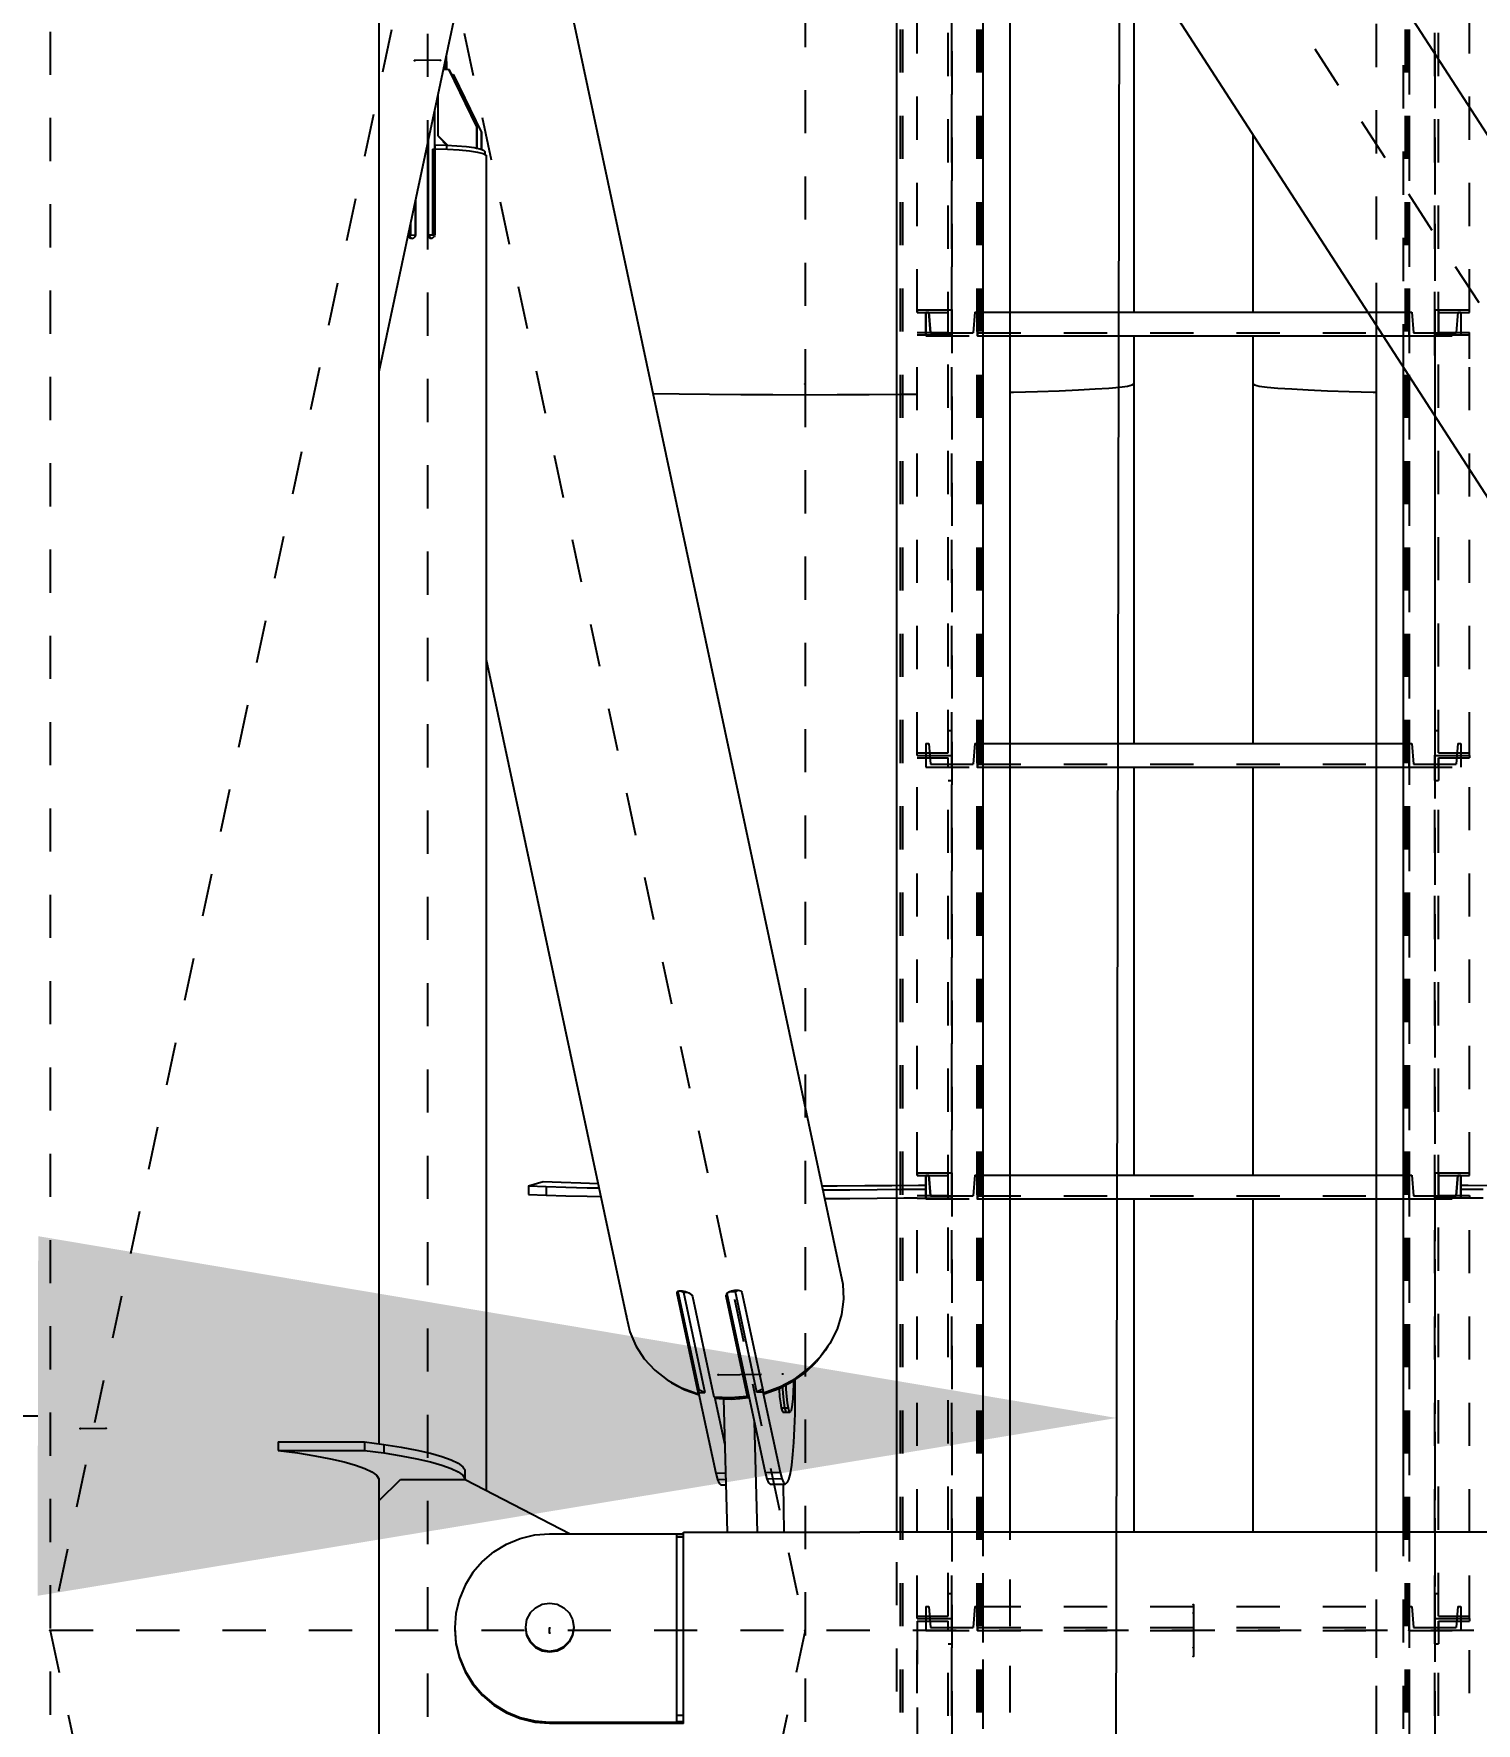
# Model space of a CAD drawing. Header units: millimetres. Extents: x 149919 to 150445, y 136651 to 136866.
# Drawn here: x 150370.775 to 150374.118, y 136799.36 to 136803.275 of the extents above; entities that cross this region are included whole.
import ezdxf

# ---------------------------------------------------------------- set-up
doc = ezdxf.new("R2010")
doc.units = ezdxf.units.MM
doc.header["$LTSCALE"] = 0.25
for name, pattern in [('CENTER', [50.8, 31.75, -6.35, 6.35, -6.35]), ('XKITLINE00', [0]), ('XKITLINE02', [4, 2, -2]), ('XKITLINE03', [6, 3, -1, 1, -1])]:
    doc.linetypes.add(name, pattern=pattern)
doc.styles.add('ROMANS', font='romans.shx')
doc.dimstyles.new('MD300', dxfattribs={"dimtxt": 2.5, "dimasz": 2.5, "dimexe": 1, "dimexo": 1, "dimgap": 0.5, "dimtad": 1, "dimdec": 1, "dimlfac": 50, "dimrnd": 0.5, "dimdsep": 46, "dimtxsty": 'ROMANS', "dimcen": 1, "dimclrd": 146, "dimclre": 146, "dimclrt": 30, "dimadec": 1, "dimazin": 2, "dimtfac": 1, "dimtdec": 1, "dimtmove": 0, "dimatfit": 1, "dimfxl": 1, "dimtolj": 1, "dimtzin": 0, "dimlwd": -1, "dimlwe": -1, "dimarcsym": 0})

# ---------------------------------------------------------------- blocks, each defined once
blk = doc.blocks.new('çatıı')
at = {"color": 8, "linetype": 'CENTER'}
for p, q in [((23075, 16877.2), (23075, 15209.12)), ((22900, 16010.75), (22900, 14354.32)), ((22900, 15740.27), (23075, 14920.27)), ((22900, 15740.27), (23430, 14920.27)), ((22987.5, 15330.27), (22900, 14920.27)), ((22987.5, 15330.27), (22987.5, 14510.27)), ((22990.48, 15284.13), (22984.51, 15284.06)), ((23075, 15209.12), (23075, 13540.01)), ((23054.88, 14979.51), (23069.79, 14979.7)), ((22907, 14967.06), (22912.97, 14967.13)), ((23164.99, 14924.29), (23164.99, 14914.3)), ((23165, 14926.25), (23165, 14916.26)), ((23430, 14920.27), (22900, 14920.28)), ((23075, 14920.27), (22900, 14100.27)), ((22900, 14920.27), (22987.5, 14510.27)), ((23015.8, 14919.7), (23015.8, 14920.85))]:
    blk.add_line(p, q, dxfattribs=at)
at = {"color": 8, "linetype": 'XKITLINE00'}
for p, q in [((23046.35, 15555.83), (23322.11, 15129.19)), ((22976.2, 15535.26), (22976.2, 14963.53)), ((23007.88, 15531.36), (23283.64, 15104.72)), ((23016.25, 15316.95), (23083.78, 15000.53)), ((23151.2, 15309.63), (23151.2, 15225.78)), ((22993.99, 15295.31), (22976.2, 15211.94)), ((22991.6, 15284.11), (22991.6, 15283.77)), ((22991.6, 15283.77), (22991.6, 15283.24)), ((22991.83, 15285.2), (22991.86, 15282.57)), ((22991.15, 15282.02), (22992.38, 15282.04)), ((22991.56, 15282.28), (22991.54, 15282.03)), ((22991.58, 15282.74), (22991.56, 15282.28)), ((22991.6, 15283.24), (22991.58, 15282.74)), ((22991.86, 15282.57), (22991.86, 15282.03)), ((22992.38, 15282.04), (22998.85, 15268.72)), ((22992.38, 15282.04), (22992.49, 15281.92)), ((22992.49, 15281.92), (22998.95, 15268.6)), ((22993.01, 15280.84), (22993.44, 15280.85)), ((22993.44, 15280.85), (22999.9, 15267.53)), ((22993.44, 15280.85), (22993.54, 15280.73)), ((22993.54, 15280.73), (23000.01, 15267.41)), ((22989.9, 15276.15), (22989.9, 15266.62)), ((22989.1, 15272.4), (22989.1, 15263.55)), ((22998.85, 15268.72), (22998.85, 15263.75)), ((22998.85, 15268.72), (22998.95, 15268.6)), ((22998.95, 15268.6), (22998.95, 15263.73)), ((22987.42, 15264.53), (22987.5, 15264.53)), ((22987.5, 15264.53), (22987.61, 15264.41)), ((22987.5, 15264.53), (22987.5, 15263.54)), ((22987.61, 15265.41), (22987.61, 15243.68)), ((22989.22, 15264.52), (22989.22, 15263.57)), ((22989.22, 15264.52), (22991.86, 15264.45)), ((22989.9, 15266.62), (22992.12, 15264.43)), ((22990, 15266.5), (22992.1, 15264.43)), ((22990.95, 15265.56), (22990.95, 15265.43)), ((22990.95, 15265.43), (22991.95, 15264.44)), ((22991.06, 15265.31), (22991.94, 15264.44)), ((22991.86, 15264.52), (22991.86, 15264.45)), ((22991.86, 15264.45), (22991.86, 15263.5)), ((22991.86, 15264.45), (22994.32, 15264.31)), ((22994.32, 15264.31), (22996.49, 15264.11)), ((22996.49, 15264.11), (22998.29, 15263.87)), ((22999.9, 15267.53), (22999.9, 15263.48)), ((22999.9, 15267.53), (23000.01, 15267.41)), ((23000.01, 15267.41), (23000.01, 15263.44)), ((23178.8, 15266.93), (23178.8, 15225.78)), ((22987.22, 15263.58), (22987.47, 15263.58)), ((22987.47, 15263.58), (22987.47, 15243.72)), ((22987.47, 15263.58), (22987.53, 15263.51)), ((22987.5, 15263.54), (22987.61, 15263.42)), ((22987.53, 15263.51), (22987.53, 15243.65)), ((22987.53, 15260.4), (22987.61, 15260.4)), ((22988.65, 15263.55), (22988.65, 15243.69)), ((22988.65, 15263.55), (22989.1, 15263.55)), ((22988.65, 15263.55), (22989.12, 15263.52)), ((22989.1, 15263.55), (22989.12, 15263.52)), ((22989.12, 15263.52), (22989.12, 15243.67)), ((22989.18, 15263.58), (22989.18, 15243.72)), ((22989.18, 15263.58), (22992.09, 15263.49)), ((22992.09, 15263.49), (22994.83, 15263.33)), ((22994.83, 15263.33), (22997.21, 15263.1)), ((22997.21, 15263.1), (22999.1, 15262.81)), ((22998.29, 15263.87), (22998.83, 15263.75)), ((22998.83, 15263.75), (22998.85, 15263.75)), ((22998.85, 15263.75), (22999.63, 15263.58)), ((22998.85, 15263.75), (22998.85, 15263.75)), ((22999.1, 15262.81), (23000.41, 15262.48)), ((22999.63, 15263.58), (23000.46, 15263.27)), ((23000.41, 15262.48), (23001.07, 15262.13)), ((23000.46, 15263.27), (23000.75, 15262.95)), ((23000.75, 15262.95), (23000.75, 15262.3)), ((23001.07, 15262.13), (23001.07, 14952.73)), ((22984.62, 15251.43), (22984.62, 15243.64)), ((22984.68, 15251.7), (22984.68, 15243.69)), ((22983.16, 15244.57), (22983.16, 15243.59)), ((22983.58, 15246.55), (22983.58, 15243.63)), ((22983.01, 15243.88), (22983.01, 15243.64)), ((22983.01, 15243.64), (22983.08, 15243.57)), ((22983.01, 15243.64), (22983.07, 15243.38)), ((22983.07, 15243.38), (22983.17, 15243.15)), ((22983.08, 15244.19), (22983.08, 15243.57)), ((22983.08, 15243.57), (22983.12, 15243.31)), ((22983.12, 15243.31), (22983.22, 15243.1)), ((22983.16, 15243.59), (22983.58, 15243.63)), ((22983.16, 15243.59), (22983.84, 15242.82)), ((22983.17, 15243.15), (22983.35, 15242.97)), ((22983.35, 15242.97), (22983.59, 15242.86)), ((22983.58, 15243.63), (22984.62, 15243.64)), ((22983.59, 15242.86), (22983.85, 15242.82)), ((22983.85, 15242.82), (22984.1, 15242.87)), ((22984.1, 15242.87), (22984.34, 15243)), ((22984.52, 15243.19), (22984.34, 15243)), ((22984.64, 15243.43), (22984.52, 15243.19)), ((22984.62, 15243.64), (22984.67, 15243.59)), ((22984.68, 15243.69), (22984.64, 15243.43)), ((22987.47, 15243.72), (22987.53, 15243.65)), ((22987.47, 15243.72), (22987.51, 15243.46)), ((22987.51, 15243.46), (22987.57, 15243.39)), ((22987.51, 15243.46), (22987.63, 15243.23)), ((22987.53, 15243.65), (22987.57, 15243.39)), ((22987.57, 15243.39), (22987.68, 15243.17)), ((22987.61, 15243.68), (22988.65, 15243.69)), ((22987.61, 15243.68), (22988.31, 15242.88)), ((22987.63, 15243.23), (22987.82, 15243.04)), ((22987.82, 15243.04), (22988.06, 15242.92)), ((22988.06, 15242.92), (22988.32, 15242.88)), ((22988.32, 15242.88), (22988.58, 15242.92)), ((22988.58, 15242.92), (22988.82, 15243.04)), ((22988.65, 15243.69), (22989.12, 15243.67)), ((22988.82, 15243.04), (22989.01, 15243.23)), ((22989.11, 15243.46), (22989.01, 15243.23)), ((22989.18, 15243.72), (22989.11, 15243.46)), ((22989.12, 15243.67), (22989.16, 15243.63)), ((23151.2, 15220.28), (23151.2, 15209.12)), ((23178.8, 15220.28), (23178.8, 15209.12)), ((23039.74, 15206.92), (23045.83, 15206.82)), ((23045.83, 15206.82), (23052.88, 15206.74)), ((23052.88, 15206.74), (23060.13, 15206.68)), ((23060.13, 15206.68), (23067.53, 15206.64)), ((23067.53, 15206.64), (23075, 15206.63)), ((23075, 15206.63), (23082.46, 15206.64)), ((23082.46, 15206.64), (23089.86, 15206.68)), ((23089.86, 15206.68), (23097.12, 15206.74)), ((23097.12, 15206.74), (23101, 15206.78)), ((23114.72, 15207), (23115, 15207.01)), ((23122.5, 15207.18), (23123.34, 15207.2)), ((23123.34, 15207.2), (23128.88, 15207.36)), ((23128.88, 15207.36), (23133.9, 15207.54)), ((23128.88, 15207.36), (23133.9, 15207.54)), ((23133.9, 15207.54), (23138.35, 15207.74)), ((23133.9, 15207.54), (23138.35, 15207.74)), ((23138.35, 15207.74), (23142.2, 15207.95)), ((23138.35, 15207.74), (23142.2, 15207.95)), ((23142.2, 15207.95), (23145.39, 15208.17)), ((23142.2, 15207.95), (23145.39, 15208.17)), ((23145.39, 15208.17), (23147.91, 15208.4)), ((23145.39, 15208.17), (23147.91, 15208.4)), ((23147.91, 15208.4), (23149.73, 15208.64)), ((23147.91, 15208.4), (23149.73, 15208.64)), ((23149.73, 15208.64), (23150.83, 15208.88)), ((23149.73, 15208.64), (23150.83, 15208.88)), ((23150.83, 15208.88), (23151.2, 15209.12)), ((23150.83, 15208.88), (23151.2, 15209.12)), ((23151.2, 15209.12), (23151.2, 15125.78)), ((23178.8, 15209.12), (23179.16, 15208.88)), ((23178.8, 15209.12), (23178.8, 15125.78)), ((23178.8, 15209.12), (23179.16, 15208.88)), ((23179.16, 15208.88), (23180.26, 15208.64)), ((23179.16, 15208.88), (23180.26, 15208.64)), ((23180.26, 15208.64), (23182.08, 15208.4)), ((23180.26, 15208.64), (23182.08, 15208.4)), ((23182.08, 15208.4), (23184.6, 15208.17)), ((23182.08, 15208.4), (23184.6, 15208.17)), ((23184.6, 15208.17), (23187.79, 15207.95)), ((23184.6, 15208.17), (23187.79, 15207.95)), ((23187.79, 15207.95), (23191.64, 15207.74)), ((23187.79, 15207.95), (23191.64, 15207.74)), ((23191.64, 15207.74), (23196.09, 15207.54)), ((23191.64, 15207.74), (23196.09, 15207.54)), ((23196.09, 15207.54), (23201.11, 15207.36)), ((23196.09, 15207.54), (23201.11, 15207.36)), ((23201.11, 15207.36), (23206.65, 15207.2)), ((23206.65, 15207.2), (23207.48, 15207.18)), ((23214.98, 15207.01), (23215.26, 15207)), ((23001.07, 15145.24), (23033.59, 14992.86)), ((23151.2, 15120.28), (23151.2, 15025.78)), ((23178.8, 15120.28), (23178.8, 15025.78)), ((23010.9, 15023.32), (23014.32, 15024.29)), ((23010.9, 15023.32), (23015.03, 15023.15)), ((23010.9, 15023.32), (23010.9, 15021.32)), ((23010.9, 15021.32), (23015.03, 15021.15)), ((23014.32, 15024.29), (23018.45, 15024.13)), ((23015.03, 15023.15), (23019.57, 15023)), ((23015.03, 15023.15), (23015.03, 15021.15)), ((23018.45, 15024.13), (23022.99, 15023.98)), ((23019.57, 15023), (23024.48, 15022.87)), ((23022.99, 15023.98), (23027.02, 15023.86)), ((23024.48, 15022.87), (23027.25, 15022.8)), ((23078.92, 15023.31), (23082.42, 15023.32)), ((23079.13, 15022.35), (23085.4, 15022.38)), ((23082.42, 15023.32), (23088.82, 15023.35)), ((23085.4, 15022.38), (23091.7, 15022.42)), ((23088.82, 15023.35), (23095.12, 15023.4)), ((23091.7, 15022.42), (23097.86, 15022.49)), ((23095.12, 15023.4), (23101.28, 15023.46)), ((23097.86, 15022.49), (23103, 15022.56)), ((23101.28, 15023.46), (23103, 15023.48)), ((23226.98, 15023.48), (23228.71, 15023.46)), ((23226.98, 15022.56), (23232.13, 15022.49)), ((23228.71, 15023.46), (23234.87, 15023.4)), ((23015.03, 15021.15), (23019.57, 15021)), ((23019.57, 15021), (23024.48, 15020.87)), ((23024.48, 15020.87), (23027.68, 15020.79)), ((23079.55, 15020.35), (23085.4, 15020.38)), ((23085.4, 15020.38), (23091.7, 15020.42)), ((23091.7, 15020.42), (23097.86, 15020.49)), ((23097.86, 15020.49), (23101, 15020.53)), ((23151.2, 15020.28), (23151.2, 14943.1)), ((23178.8, 15020.28), (23178.8, 14943.1)), ((23228.98, 15020.53), (23232.13, 15020.49)), ((23045.35, 14998.75), (23045.25, 14998.6)), ((23045.25, 14998.6), (23045.25, 14998.41)), ((23045.25, 14998.41), (23050.21, 14975.16)), ((23045.35, 14998.75), (23045.53, 14998.87)), ((23045.44, 14998.81), (23050.26, 14976.25)), ((23045.5, 14998.85), (23050.35, 14976.11)), ((23045.53, 14998.87), (23045.79, 14998.95)), ((23045.79, 14998.95), (23046.12, 14998.98)), ((23046.12, 14998.98), (23046.49, 14998.97)), ((23046.13, 14998.98), (23046.82, 14998.63)), ((23046.49, 14998.97), (23046.89, 14998.91)), ((23046.82, 14998.63), (23047.74, 14998.64)), ((23046.82, 14998.63), (23051.78, 14975.37)), ((23046.89, 14998.91), (23047.3, 14998.8)), ((23047.3, 14998.8), (23047.7, 14998.66)), ((23047.7, 14998.66), (23048.07, 14998.49)), ((23048.07, 14998.49), (23048.38, 14998.29)), ((23048.38, 14998.29), (23048.64, 14998.09)), ((23048.64, 14998.09), (23048.77, 14997.92)), ((23048.77, 14997.92), (23048.81, 14997.88)), ((23048.81, 14997.88), (23048.9, 14997.69)), ((23056.66, 14997.98), (23056.65, 14997.78)), ((23056.65, 14997.78), (23061.61, 14974.53)), ((23056.68, 14998.02), (23056.66, 14997.98)), ((23056.76, 14998.19), (23056.68, 14998.02)), ((23056.94, 14998.4), (23056.76, 14998.19)), ((23056.82, 14998.26), (23061.66, 14975.59)), ((23056.88, 14998.33), (23065.73, 14956.9)), ((23056.94, 14998.4), (23057.21, 14998.6)), ((23057.21, 14998.6), (23057.54, 14998.79)), ((23057.5, 14998.76), (23058.81, 14998.78)), ((23057.54, 14998.79), (23057.92, 14998.94)), ((23057.92, 14998.94), (23058.32, 14999.05)), ((23058.32, 14999.05), (23058.74, 14999.12)), ((23058.74, 14999.12), (23059.15, 14999.15)), ((23058.81, 14998.78), (23059.48, 14999.13)), ((23058.81, 14998.78), (23063.77, 14975.53)), ((23059.15, 14999.15), (23059.52, 14999.12)), ((23059.52, 14999.12), (23059.84, 14999.05)), ((23059.84, 14999.05), (23060.1, 14998.94)), ((23060.1, 14998.94), (23060.28, 14998.79)), ((23060.28, 14998.79), (23060.36, 14998.61)), ((23060.36, 14998.61), (23065.33, 14975.35)), ((23083.78, 15000.53), (23083.94, 14997.02)), ((23048.9, 14997.69), (23053.86, 14974.43)), ((23083.94, 14997.02), (23083.48, 14993.5)), ((23033.58, 14993.15), (23033.59, 14992.86)), ((23033.59, 14992.86), (23034.37, 14989.44)), ((23082.41, 14990.05), (23080.75, 14986.78)), ((23083.48, 14993.5), (23082.41, 14990.05)), ((23034.37, 14989.44), (23035.75, 14986.2)), ((23035.75, 14986.2), (23037.69, 14983.22)), ((23080.75, 14986.78), (23078.55, 14983.74)), ((23080.29, 14986.13), (23079.76, 14985.21)), ((23037.69, 14983.22), (23040.15, 14980.57)), ((23075.07, 14980.08), (23077.62, 14982.5)), ((23078.55, 14983.74), (23075.87, 14981.02)), ((23079.76, 14985.21), (23077.62, 14982.5)), ((23040.15, 14980.57), (23043.06, 14978.31)), ((23043.06, 14978.31), (23046.36, 14976.51)), ((23069.3, 14976.81), (23072.75, 14978.69)), ((23072.16, 14978.01), (23075.07, 14980.08)), ((23072.64, 14978.35), (23072.65, 14977.89)), ((23072.75, 14978.69), (23075.87, 14981.02)), ((23043.46, 14978.1), (23044.07, 14977.65)), ((23044.07, 14977.65), (23047.13, 14976.04)), ((23046.36, 14976.51), (23049.97, 14975.21)), ((23047.08, 14976.25), (23047.13, 14976.04)), ((23047.13, 14976.04), (23050.42, 14974.87)), ((23049.97, 14975.21), (23050.21, 14975.16)), ((23050.26, 14976.25), (23050.21, 14975.16)), ((23050.27, 14976.49), (23050.24, 14975.8)), ((23050.24, 14975.8), (23050.32, 14975.41)), ((23050.35, 14976.11), (23050.32, 14975.35)), ((23050.32, 14975.35), (23051.78, 14975.37)), ((23050.32, 14975.35), (23054.29, 14956.75)), ((23050.35, 14976.11), (23051.78, 14975.37)), ((23053.86, 14974.43), (23057.72, 14974.21)), ((23054.01, 14974.42), (23056.39, 14963.26)), ((23054.02, 14974.42), (23054.08, 14974.13)), ((23055.93, 14974.31), (23056.01, 14973.94)), ((23057.72, 14974.21), (23061.61, 14974.53)), ((23059.81, 14974.38), (23059.9, 14973.99)), ((23061.66, 14975.59), (23061.61, 14974.53)), ((23061.67, 14975.89), (23061.64, 14975.15)), ((23061.64, 14975.15), (23061.84, 14974.22)), ((23061.87, 14974.96), (23061.84, 14974.22)), ((23063.77, 14975.53), (23065.14, 14976.23)), ((23063.77, 14975.53), (23065.24, 14975.55)), ((23065.24, 14975.74), (23065.24, 14975.55)), ((23065.24, 14975.55), (23069.21, 14956.94)), ((23065.33, 14975.35), (23065.58, 14975.41)), ((23065.48, 14975.39), (23065.55, 14975.06)), ((23065.55, 14975.06), (23068.97, 14976.32)), ((23065.58, 14975.41), (23069.3, 14976.81)), ((23068.9, 14976.66), (23068.97, 14976.32)), ((23068.97, 14976.32), (23072.16, 14978.01)), ((23068.97, 14976.32), (23068.98, 14976.14)), ((23068.98, 14976.14), (23069.11, 14974.43)), ((23069.11, 14974.43), (23069.27, 14972.98)), ((23069.75, 14976.73), (23069.78, 14976.15)), ((23069.75, 14976.73), (23069.78, 14976.15)), ((23069.78, 14976.15), (23069.9, 14974.44)), ((23069.78, 14976.15), (23069.9, 14974.44)), ((23069.9, 14974.44), (23070.06, 14972.99)), ((23069.9, 14974.44), (23070.06, 14972.99)), ((23070.53, 14977.15), (23070.57, 14976.16)), ((23070.57, 14976.16), (23070.7, 14974.45)), ((23070.7, 14974.45), (23070.86, 14973)), ((23072.26, 14975.6), (23072.16, 14973.96)), ((23072.31, 14977.45), (23072.26, 14975.6)), ((23072.32, 14978.12), (23072.31, 14977.45)), ((23072.65, 14977.89), (23072.66, 14974.14)), ((23054.08, 14974.13), (23056.01, 14973.94)), ((23056.01, 14973.94), (23057.95, 14973.9)), ((23056.11, 14973.94), (23056.92, 14943.04)), ((23057.95, 14973.9), (23059.9, 14973.99)), ((23059.9, 14973.99), (23061.84, 14974.22)), ((23069.27, 14972.98), (23069.46, 14971.87)), ((23069.46, 14971.87), (23070.25, 14971.88)), ((23069.46, 14971.87), (23069.66, 14971.15)), ((23069.66, 14971.15), (23069.87, 14970.86)), ((23069.87, 14970.86), (23070.67, 14970.87)), ((23070.06, 14972.99), (23070.25, 14971.88)), ((23070.06, 14972.99), (23070.25, 14971.88)), ((23070.25, 14971.88), (23071.05, 14971.89)), ((23070.25, 14971.88), (23070.46, 14971.16)), ((23070.25, 14971.88), (23070.46, 14971.16)), ((23070.46, 14971.16), (23070.67, 14970.87)), ((23070.46, 14971.16), (23070.67, 14970.87)), ((23070.67, 14970.87), (23071.46, 14970.88)), ((23070.86, 14973), (23071.05, 14971.89)), ((23071.05, 14971.89), (23071.25, 14971.17)), ((23071.25, 14971.17), (23071.46, 14970.88)), ((23071.46, 14970.88), (23071.67, 14971.03)), ((23071.86, 14971.62), (23071.67, 14971.03)), ((23072.03, 14972.61), (23071.86, 14971.62)), ((23072.16, 14973.96), (23072.03, 14972.61)), ((23072.61, 14970.49), (23072.5, 14967.03)), ((23072.66, 14974.14), (23072.61, 14970.49)), ((23063.21, 14968.68), (23063.89, 14943.04)), ((23072.5, 14967.03), (23072.32, 14963.84)), ((22952.88, 14963.97), (22972.88, 14963.97)), ((22952.88, 14963.97), (22952.88, 14961.99)), ((22972.88, 14963.97), (22977.34, 14963.38)), ((22972.88, 14963.97), (22972.88, 14961.99)), ((22977.34, 14963.38), (22981.4, 14962.74)), ((22977.34, 14963.38), (22977.34, 14961.39)), ((22981.4, 14962.74), (22985.01, 14962.06)), ((23072.32, 14963.84), (23072.1, 14961.01)), ((22952.88, 14961.99), (22957.34, 14961.39)), ((22952.88, 14961.99), (22972.88, 14961.99)), ((22957.34, 14961.39), (22961.4, 14960.75)), ((22961.4, 14960.75), (22965.01, 14960.07)), ((22965.01, 14960.07), (22968.16, 14959.35)), ((22968.16, 14959.35), (22970.81, 14958.6)), ((22972.88, 14961.99), (22977.34, 14961.39)), ((22977.34, 14961.39), (22981.4, 14960.75)), ((22981.4, 14960.75), (22985.01, 14960.07)), ((22985.01, 14962.06), (22988.16, 14961.34)), ((22985.01, 14960.07), (22988.16, 14959.35)), ((22988.16, 14961.34), (22990.81, 14960.59)), ((22988.16, 14959.35), (22990.81, 14958.6)), ((22990.81, 14960.59), (22992.96, 14959.81)), ((22992.96, 14959.81), (22994.59, 14959.02)), ((22994.59, 14959.02), (22995.68, 14958.21)), ((23072.1, 14961.01), (23071.82, 14958.6)), ((22970.81, 14958.6), (22972.96, 14957.83)), ((22972.96, 14957.83), (22974.59, 14957.03)), ((22974.59, 14957.03), (22975.68, 14956.22)), ((22975.68, 14956.22), (22976.23, 14955.4)), ((22976.2, 14955.45), (22976.2, 14950.29)), ((22976.2, 14950.29), (22981.2, 14955.25)), ((22976.23, 14955.4), (22976.23, 14954.58)), ((22981.2, 14955.25), (22996.2, 14955.25)), ((22990.81, 14958.6), (22992.96, 14957.83)), ((22992.96, 14957.83), (22994.59, 14957.03)), ((22994.59, 14957.03), (22995.68, 14956.22)), ((22995.68, 14958.21), (22996.23, 14957.39)), ((22995.68, 14956.22), (22996.23, 14955.4)), ((22996.2, 14955.25), (23020.56, 14942.67)), ((22996.23, 14955.23), (22996.23, 14957.39)), ((23054.29, 14956.75), (23056.56, 14956.78)), ((23054.29, 14956.75), (23054.67, 14955.27)), ((23054.67, 14955.27), (23056.6, 14955.29)), ((23054.67, 14955.27), (23055.07, 14954.34)), ((23065.73, 14956.9), (23069.21, 14956.94)), ((23065.73, 14956.9), (23066.11, 14955.41)), ((23066.11, 14955.41), (23069.59, 14955.46)), ((23066.11, 14955.41), (23066.51, 14954.49)), ((23069.21, 14956.94), (23069.59, 14955.46)), ((23069.59, 14955.46), (23069.99, 14954.53)), ((23071.16, 14955.27), (23070.78, 14954.44)), ((23071.51, 14956.67), (23071.16, 14955.27)), ((23071.82, 14958.6), (23071.51, 14956.67)), ((22976.23, 14954.58), (22976.2, 14954.53)), ((23055.07, 14954.34), (23055.47, 14954)), ((23055.47, 14954), (23056.64, 14954.02)), ((23066.51, 14954.49), (23066.91, 14954.15)), ((23066.91, 14954.15), (23070.39, 14954.19)), ((23069.89, 14954.18), (23070.07, 14943.04)), ((23069.99, 14954.53), (23070.39, 14954.19)), ((23070.39, 14954.19), (23070.78, 14954.44)), ((22976.2, 14950.29), (22976.2, 14892.12)), ((23046.8, 14943.04), (23086.8, 14943.04)), ((23046.8, 14943.04), (23046.8, 14943.01)), ((23046.8, 14939.51), (23046.8, 14943.01)), ((23046.8, 14943.01), (23086.8, 14943.01)), ((23086.8, 14943.04), (23086.8, 14943.01)), ((23086.8, 14943.04), (23087.11, 14943.04)), ((23086.8, 14943.01), (23087.11, 14943.02)), ((23087.11, 14943.04), (23087.39, 14943.04)), ((23087.11, 14943.02), (23087.39, 14943.04)), ((23087.39, 14943.04), (23087.63, 14943.06)), ((23087.63, 14943.06), (23087.8, 14943.1)), ((23087.8, 14943.1), (23242.19, 14943.1)), ((23002.86, 14938.5), (23005.81, 14940.29)), ((23005.81, 14940.29), (23009, 14941.6)), ((23009, 14941.6), (23012.35, 14942.4)), ((23012.35, 14942.4), (23015.8, 14942.67)), ((23015.8, 14942.67), (23046.8, 14942.67)), ((23045.3, 14902.56), (23045.3, 14942.55)), ((23045.3, 14942.55), (23046.8, 14942.55)), ((23045.3, 14941.98), (23046.8, 14941.98)), ((23046.8, 14898.71), (23046.8, 14939.51)), ((23000.24, 14936.28), (22998, 14933.67)), ((23000.24, 14936.28), (23002.86, 14938.5)), ((22998, 14933.67), (22996.19, 14930.75)), ((22994.87, 14927.59), (22994.07, 14924.26)), ((22996.19, 14930.75), (22994.87, 14927.59)), ((22994.07, 14924.26), (22993.8, 14920.85)), ((23011.26, 14924.32), (23010.47, 14922.77)), ((23011.26, 14924.32), (23012.5, 14925.54)), ((23012.5, 14925.54), (23014.06, 14926.33)), ((23014.06, 14926.33), (23015.8, 14926.61)), ((23015.8, 14926.61), (23017.53, 14926.33)), ((23017.53, 14926.33), (23019.09, 14925.54)), ((23019.09, 14925.54), (23020.33, 14924.32)), ((23020.33, 14924.32), (23021.12, 14922.77)), ((22993.8, 14920.85), (22993.8, 14920.59)), ((22993.8, 14920.85), (22994.07, 14917.43)), ((22993.81, 14920.72), (22993.8, 14920.59)), ((22993.8, 14920.59), (22994.07, 14917.18)), ((23010.47, 14922.77), (23010.2, 14921.05)), ((23010.2, 14921.05), (23010.47, 14919.33)), ((23010.2, 14920.95), (23010.47, 14919.23)), ((23010.2, 14920.95), (23010.47, 14919.23)), ((23010.2, 14920.85), (23010.47, 14919.13)), ((23021.12, 14922.77), (23021.4, 14921.05)), ((23021.4, 14921.05), (23021.12, 14919.33)), ((23021.4, 14920.95), (23021.12, 14919.23)), ((23021.4, 14920.95), (23021.12, 14919.23)), ((23021.4, 14920.85), (23021.12, 14919.13)), ((22994.07, 14917.43), (22994.87, 14914.1)), ((22994.07, 14917.18), (22994.87, 14913.85)), ((23010.47, 14919.33), (23011.26, 14917.79)), ((23010.47, 14919.23), (23011.26, 14917.68)), ((23010.47, 14919.23), (23011.26, 14917.68)), ((23010.47, 14919.13), (23011.26, 14917.58)), ((23011.26, 14917.79), (23012.5, 14916.56)), ((23011.26, 14917.68), (23012.5, 14916.46)), ((23011.26, 14917.68), (23012.5, 14916.46)), ((23011.26, 14917.58), (23012.5, 14916.35)), ((23012.5, 14916.56), (23014.06, 14915.77)), ((23012.5, 14916.46), (23014.06, 14915.67)), ((23012.5, 14916.46), (23014.06, 14915.67)), ((23012.5, 14916.35), (23014.06, 14915.57)), ((23014.06, 14915.77), (23015.8, 14915.5)), ((23014.06, 14915.67), (23015.8, 14915.39)), ((23014.06, 14915.67), (23015.8, 14915.39)), ((23015.8, 14915.5), (23017.53, 14915.77)), ((23015.8, 14915.39), (23017.53, 14915.67)), ((23015.8, 14915.39), (23017.53, 14915.67)), ((23017.53, 14915.77), (23019.09, 14916.56)), ((23017.53, 14915.67), (23019.09, 14916.46)), ((23017.53, 14915.67), (23019.09, 14916.46)), ((23017.53, 14915.57), (23019.09, 14916.35)), ((23019.09, 14916.56), (23020.33, 14917.79)), ((23019.09, 14916.46), (23020.33, 14917.68)), ((23019.09, 14916.46), (23020.33, 14917.68)), ((23019.09, 14916.35), (23020.33, 14917.58)), ((23021.12, 14919.33), (23020.33, 14917.79)), ((23021.12, 14919.23), (23020.33, 14917.68)), ((23021.12, 14919.23), (23020.33, 14917.68)), ((23021.12, 14919.13), (23020.33, 14917.58)), ((22994.87, 14914.1), (22996.19, 14910.94)), ((22994.87, 14913.85), (22996.19, 14910.69)), ((23014.06, 14915.57), (23015.8, 14915.29)), ((23015.8, 14915.29), (23017.53, 14915.57)), ((23015.8, 14915.5), (23015.8, 14915.39)), ((23015.8, 14915.39), (23015.8, 14915.29)), ((22996.19, 14910.94), (22998, 14908.02)), ((22996.19, 14910.69), (22998, 14907.77)), ((22998, 14908.02), (23000.24, 14905.42)), ((22998, 14907.77), (23000.24, 14905.16)), ((23000.24, 14905.42), (23002.86, 14903.19)), ((23000.24, 14905.16), (23002.86, 14902.94)), ((23002.86, 14903.19), (23005.81, 14901.4)), ((23002.86, 14902.94), (23005.81, 14901.15)), ((23005.81, 14901.4), (23009, 14900.09)), ((23005.81, 14901.15), (23009, 14899.84)), ((23009, 14900.09), (23012.35, 14899.3)), ((23045.3, 14899.17), (23045.3, 14902.56)), ((23045.3, 14900.61), (23046.8, 14900.61)), ((23009, 14899.84), (23012.35, 14899.04)), ((23012.35, 14899.3), (23012.35, 14899.04)), ((23012.35, 14899.3), (23015.8, 14899.03)), ((23012.35, 14899.04), (23015.8, 14898.77)), ((23015.8, 14899.03), (23046.8, 14899.03)), ((23015.8, 14899.03), (23015.8, 14898.77)), ((23015.8, 14898.77), (23046.8, 14898.77)), ((23045.3, 14899.17), (23046.8, 14899.17))]:
    blk.add_line(p, q, dxfattribs=at)
at = {"color": 116, "linetype": 'XKITLINE02', "true_color": 0x136734}
for p, q in [((23096.3, 14943.1), (23096.3, 15406.22)), ((23097.15, 13721.24), (23097.15, 15406.22)), ((23097.68, 13721.24), (23097.68, 15406.22)), ((23114.92, 13721.24), (23114.92, 15406.22)), ((23115, 13721.24), (23115, 15406.22)), ((23115.45, 13721.24), (23115.45, 15406.22)), ((23115.85, 13721.24), (23115.85, 15406.22)), ((23116.3, 13723.56), (23116.3, 15406.22)), ((23122.5, 14302.1), (23122.5, 15406.22)), ((23214.13, 13721.24), (23214.13, 15406.22)), ((23214.53, 13721.24), (23214.52, 15406.22)), ((23214.98, 13721.24), (23214.98, 15406.22)), ((23215.06, 13721.24), (23215.06, 15406.22)), ((23101, 15225.71), (23101, 15323.03)), ((23109, 15220.46), (23109, 15323.03)), ((23228.98, 15225.71), (23228.98, 15323.03)), ((23108.2, 15220.46), (23108.2, 15322.44)), ((23220.98, 15220.46), (23220.98, 15320.98)), ((23221.78, 15220.46), (23221.78, 15322.44)), ((23207.48, 15222.55), (23207.48, 15306.54)), ((23213.68, 15212.96), (23213.68, 15296.95)), ((23101, 15226.29), (23101, 15225.71)), ((23101, 15226.29), (23109, 15226.29)), ((23101, 15225.71), (23108.2, 15225.71)), ((23103, 15225.78), (23103.68, 15225.78)), ((23103, 15225.78), (23103, 15220.28)), ((23103, 15220.28), (23103, 15225.78)), ((23103.68, 15225.78), (23104.06, 15220.98)), ((23104.06, 15220.98), (23103.68, 15225.78)), ((23108.2, 15123.61), (23108.2, 15226.28)), ((23108.2, 15226.28), (23109, 15226.28)), ((23108.2, 15220.46), (23108.2, 15225.71)), ((23109, 15226.29), (23109, 15220.46)), ((23109, 15123.03), (23109, 15226.28)), ((23114.32, 15225.78), (23113.94, 15220.98)), ((23114.32, 15225.78), (23113.94, 15220.98)), ((23114.32, 15225.78), (23115, 15225.78)), ((23115, 15220.28), (23115, 15225.78)), ((23115, 15225.78), (23122.5, 15225.78)), ((23115, 15225.78), (23115, 15220.28)), ((23115, 15225.78), (23115, 15220.28)), ((23205.4, 15225.78), (23214.98, 15225.78)), ((23214.98, 15220.28), (23214.98, 15225.78)), ((23214.98, 15225.78), (23214.98, 15220.28)), ((23214.98, 15225.78), (23215.66, 15225.78)), ((23214.98, 15225.78), (23214.98, 15220.28)), ((23215.66, 15225.78), (23216.04, 15220.98)), ((23215.66, 15225.78), (23216.04, 15220.98)), ((23220.98, 15226.29), (23228.98, 15226.29)), ((23220.98, 15215.71), (23220.98, 15226.28)), ((23220.98, 15226.28), (23221.78, 15226.28)), ((23220.98, 15226.28), (23220.98, 15128.83)), ((23221.78, 15226.28), (23221.78, 15221.06)), ((23221.78, 15123.61), (23221.78, 15226.28)), ((23221.78, 15225.71), (23228.98, 15225.71)), ((23226.3, 15225.78), (23225.92, 15220.98)), ((23226.3, 15225.78), (23225.92, 15220.98)), ((23226.3, 15225.78), (23226.98, 15225.78)), ((23226.98, 15225.78), (23226.98, 15220.28)), ((23226.98, 15225.78), (23226.98, 15220.28)), ((23101, 15123.03), (23101, 15221.06)), ((23101, 15221.06), (23108.2, 15221.06)), ((23104.06, 15220.98), (23113.94, 15220.98)), ((23115, 15220.98), (23214.98, 15220.98)), ((23216.04, 15220.98), (23225.92, 15220.98)), ((23221.78, 15221.06), (23228.98, 15221.06)), ((23228.98, 15214.93), (23228.98, 15221.06)), ((23228.98, 15123.03), (23228.98, 15221.06)), ((23101, 15220.47), (23109, 15220.47)), ((23103, 15220.28), (23115, 15220.28)), ((23108.2, 15220.46), (23109, 15220.46)), ((23115, 15220.28), (23122.5, 15220.28)), ((23207.48, 15220.28), (23214.98, 15220.28)), ((23214.98, 15220.28), (23226.98, 15220.28)), ((23220.98, 15220.48), (23228.98, 15220.48)), ((23220.98, 15220.46), (23221.78, 15220.46)), ((23220.98, 15215.71), (23220.98, 15123.03)), ((23108.2, 15128.83), (23109, 15128.83)), ((23220.98, 15128.83), (23220.98, 15123.03)), ((23220.98, 15128.83), (23221.78, 15128.83)), ((23101, 15123.61), (23108.2, 15123.61)), ((23103, 15125.78), (23103.68, 15125.78)), ((23103, 15125.78), (23103, 15120.28)), ((23103, 15125.78), (23103, 15120.28)), ((23103.68, 15125.78), (23104.06, 15120.98)), ((23103.68, 15125.78), (23104.06, 15120.98)), ((23114.32, 15125.78), (23113.94, 15120.98)), ((23114.32, 15125.78), (23113.94, 15120.98)), ((23114.32, 15125.78), (23115, 15125.78)), ((23115, 15120.28), (23115, 15125.78)), ((23115, 15125.78), (23122.5, 15125.78)), ((23115, 15125.78), (23115, 15120.28)), ((23115, 15125.78), (23115, 15120.28)), ((23207.48, 15125.78), (23214.98, 15125.78)), ((23214.98, 15120.28), (23214.98, 15125.78)), ((23214.98, 15125.78), (23214.98, 15120.28)), ((23214.98, 15125.78), (23215.66, 15125.78)), ((23214.98, 15125.78), (23214.98, 15120.28)), ((23215.66, 15125.78), (23216.04, 15120.98)), ((23215.66, 15125.78), (23216.04, 15120.98)), ((23221.78, 15123.61), (23228.98, 15123.61)), ((23226.3, 15125.78), (23225.92, 15120.98)), ((23226.3, 15125.78), (23225.92, 15120.98)), ((23226.3, 15125.78), (23226.98, 15125.78)), ((23226.98, 15125.78), (23226.98, 15120.28)), ((23226.98, 15125.78), (23226.98, 15120.28)), ((23101, 15025.71), (23101, 15123.03)), ((23101, 15123.03), (23109, 15123.03)), ((23101, 15123.03), (23109, 15123.03)), ((23101, 15122.44), (23108.2, 15122.44)), ((23103, 15120.28), (23115, 15120.28)), ((23104.06, 15120.98), (23113.94, 15120.98)), ((23108.2, 15020.46), (23108.2, 15122.44)), ((23109, 15020.46), (23109, 15123.03)), ((23115, 15120.98), (23214.98, 15120.98)), ((23115, 15120.28), (23122.5, 15120.28)), ((23207.48, 15120.28), (23214.98, 15120.28)), ((23214.98, 15120.28), (23226.98, 15120.28)), ((23216.04, 15120.98), (23225.92, 15120.98)), ((23220.98, 15117.2), (23220.98, 15123.03)), ((23220.98, 15123.03), (23228.98, 15123.03)), ((23220.98, 15123.03), (23228.98, 15123.03)), ((23220.98, 15020.46), (23220.98, 15120.98)), ((23221.78, 15122.44), (23221.78, 15117.2)), ((23221.78, 15122.44), (23228.98, 15122.44)), ((23221.78, 15020.46), (23221.78, 15122.44)), ((23228.98, 15123.03), (23228.98, 15122.44)), ((23228.98, 15025.71), (23228.98, 15123.03)), ((23108.2, 15117.2), (23109, 15117.2)), ((23220.98, 15117.2), (23221.78, 15117.2)), ((23101, 15026.29), (23101, 15025.71)), ((23101, 15026.29), (23109, 15026.29)), ((23101, 15025.71), (23108.2, 15025.71)), ((23103, 15025.78), (23103.68, 15025.78)), ((23103, 15025.78), (23103, 15020.28)), ((23103, 15020.28), (23103, 15025.78)), ((23103.68, 15025.78), (23104.06, 15020.98)), ((23104.06, 15020.98), (23103.68, 15025.78)), ((23108.2, 14923.61), (23108.2, 15026.28)), ((23108.2, 15026.28), (23109, 15026.28)), ((23108.2, 15020.46), (23108.2, 15025.71)), ((23109, 15026.29), (23109, 15020.46)), ((23109, 14923.03), (23109, 15026.28)), ((23114.32, 15025.78), (23113.94, 15020.98)), ((23114.32, 15025.78), (23113.94, 15020.98)), ((23114.32, 15025.78), (23115, 15025.78)), ((23115, 15020.28), (23115, 15025.78)), ((23115, 15025.78), (23122.5, 15025.78)), ((23115, 15025.78), (23115, 15020.28)), ((23115, 15025.78), (23115, 15020.28)), ((23207.48, 15025.78), (23214.98, 15025.78)), ((23214.98, 15020.28), (23214.98, 15025.78)), ((23214.98, 15025.78), (23214.98, 15020.28)), ((23214.98, 15025.78), (23215.66, 15025.78)), ((23214.98, 15025.78), (23214.98, 15020.28)), ((23215.66, 15025.78), (23216.04, 15020.98)), ((23215.66, 15025.78), (23216.04, 15020.98)), ((23220.98, 15026.29), (23228.98, 15026.29)), ((23220.98, 15026.28), (23220.98, 15020.48)), ((23220.98, 15026.28), (23221.78, 15026.28)), ((23220.98, 15026.28), (23220.98, 14928.83)), ((23221.78, 15026.28), (23221.78, 15021.06)), ((23221.78, 14923.61), (23221.78, 15026.28)), ((23221.78, 15025.71), (23228.98, 15025.71)), ((23225.92, 15020.98), (23226.3, 15025.78)), ((23226.3, 15025.78), (23225.92, 15020.98)), ((23226.3, 15025.78), (23226.98, 15025.78)), ((23226.98, 15020.28), (23226.98, 15025.78)), ((23226.98, 15025.78), (23226.98, 15020.28)), ((23101, 14923.03), (23101, 15021.06)), ((23101, 15021.06), (23108.2, 15021.06)), ((23101, 15020.47), (23109, 15020.47)), ((23103, 15020.28), (23115, 15020.28)), ((23104.06, 15020.98), (23113.94, 15020.98)), ((23108.2, 15020.46), (23109, 15020.46)), ((23115, 15020.98), (23214.98, 15020.98)), ((23115, 15020.28), (23122.5, 15020.28)), ((23207.48, 15020.28), (23214.98, 15020.28)), ((23214.98, 15020.28), (23226.98, 15020.28)), ((23216.04, 15020.98), (23225.92, 15020.98)), ((23220.98, 15020.48), (23228.98, 15020.48)), ((23220.98, 14923.03), (23220.98, 15020.48)), ((23220.98, 15020.46), (23221.78, 15020.46)), ((23221.78, 15021.06), (23228.98, 15021.06)), ((23228.98, 15021.06), (23228.98, 15020.48)), ((23228.98, 14923.03), (23228.98, 15021.06)), ((23096.3, 14446.09), (23096.3, 14943.1)), ((23116.3, 14897.45), (23116.3, 14943.1)), ((23122.5, 13721.24), (23122.5, 14943.1)), ((23207.48, 14533.91), (23207.48, 14943.1)), ((23207.48, 14897.45), (23207.48, 14943.1)), ((23213.68, 14897.45), (23213.68, 14943.1)), ((23108.2, 14928.83), (23109, 14928.83)), ((23220.98, 14928.83), (23220.98, 14923.03)), ((23220.98, 14928.83), (23221.78, 14928.83)), ((23101, 14923.61), (23108.2, 14923.61)), ((23103, 14925.78), (23103.68, 14925.78)), ((23103, 14925.78), (23103, 14920.28)), ((23103, 14925.78), (23103, 14920.28)), ((23103.68, 14925.78), (23104.06, 14920.98)), ((23103.68, 14925.78), (23104.06, 14920.98)), ((23114.32, 14925.78), (23113.94, 14920.98)), ((23114.32, 14925.78), (23113.94, 14920.98)), ((23114.32, 14925.78), (23115, 14925.78)), ((23115, 14920.28), (23115, 14925.78)), ((23115, 14925.78), (23214.98, 14925.78)), ((23115, 14925.78), (23115, 14920.28)), ((23115, 14925.78), (23115, 14920.28)), ((23214.98, 14920.28), (23214.98, 14925.78)), ((23214.98, 14925.78), (23214.98, 14920.28)), ((23214.98, 14925.78), (23215.66, 14925.78)), ((23214.98, 14925.78), (23214.98, 14920.28)), ((23215.66, 14925.78), (23216.04, 14920.98)), ((23215.66, 14925.78), (23216.04, 14920.98)), ((23221.78, 14923.61), (23228.98, 14923.61)), ((23226.3, 14925.78), (23225.92, 14920.98)), ((23226.3, 14925.78), (23225.92, 14920.98)), ((23226.3, 14925.78), (23226.98, 14925.78)), ((23226.98, 14925.78), (23226.98, 14920.28)), ((23226.98, 14925.78), (23226.98, 14920.28)), ((23101, 14923.03), (23109, 14923.03)), ((23101, 14825.71), (23101, 14923.03)), ((23101, 14923.03), (23109, 14923.03)), ((23101, 14922.44), (23101, 14825.71)), ((23101, 14922.44), (23108.2, 14922.44)), ((23103, 14920.28), (23115, 14920.28)), ((23104.06, 14920.98), (23113.94, 14920.98)), ((23108.2, 14820.46), (23108.2, 14922.44)), ((23109, 14820.46), (23109, 14923.03)), ((23115, 14920.98), (23214.98, 14920.98)), ((23115, 14920.28), (23214.98, 14920.28)), ((23214.98, 14920.28), (23226.98, 14920.28)), ((23216.04, 14920.98), (23225.92, 14920.98)), ((23220.98, 14923.03), (23228.98, 14923.03)), ((23220.98, 14917.2), (23220.98, 14923.03)), ((23220.98, 14923.03), (23228.98, 14923.03)), ((23220.98, 14820.46), (23220.98, 14920.28)), ((23221.78, 14922.44), (23221.78, 14917.2)), ((23221.78, 14922.44), (23228.98, 14922.44)), ((23221.78, 14820.46), (23221.78, 14922.44)), ((23228.98, 14923.03), (23228.98, 14922.44)), ((23228.98, 14825.71), (23228.98, 14923.03)), ((23108.2, 14917.2), (23109, 14917.2)), ((23220.98, 14917.2), (23221.78, 14917.2))]:
    blk.add_line(p, q, dxfattribs=at)
at = {"color": 1, "linetype": 'XKITLINE03'}
for p, q in [((23109, 15406.22), (23109, 13721.24)), ((23122.5, 13721.24), (23122.5, 15406.22)), ((23214.98, 15406.22), (23214.98, 13721.24)), ((23220.97, 15406.22), (23220.98, 13721.24)), ((23109, 15226.29), (23109, 15323.03)), ((23220.98, 15323.03), (23220.98, 15226.29)), ((23109, 15123.03), (23109, 15220.47)), ((23115, 15220.28), (23214.98, 15220.28)), ((23115, 15220.28), (23115, 15220.28)), ((23214.98, 15220.28), (23214.98, 15220.28)), ((23220.98, 15220.48), (23220.98, 15123.03)), ((23109, 15026.29), (23109, 15123.03)), ((23115, 15120.28), (23214.98, 15120.28)), ((23115, 15120.28), (23115, 15120.28)), ((23214.98, 15120.28), (23214.98, 15120.28)), ((23220.98, 15123.03), (23220.98, 15026.29)), ((23109, 14923.03), (23109, 15020.47)), ((23115, 15020.28), (23214.98, 15020.28)), ((23115, 15020.28), (23115, 15020.28)), ((23214.98, 15020.28), (23214.98, 15020.28)), ((23220.98, 15020.48), (23220.98, 14923.03)), ((23109, 14826.29), (23109, 14923.03)), ((23115, 14920.28), (23214.98, 14920.28)), ((23115, 14920.28), (23115, 14920.28)), ((23214.98, 14920.28), (23214.98, 14920.28)), ((23220.98, 14923.03), (23220.98, 14826.29))]:
    blk.add_line(p, q, dxfattribs=at)
at = {"color": 7, "linetype": 'XKITLINE00'}
for p, q in [((23096.3, 14943.1), (23096.3, 15394.56)), ((23116.3, 14943.1), (23116.3, 15363.62)), ((23122.5, 14943.1), (23122.5, 15354.03)), ((23122.5, 15225.78), (23205.4, 15225.78)), ((23207.48, 14943.1), (23207.48, 15222.55)), ((23122.5, 15220.28), (23207.48, 15220.28)), ((23213.68, 14943.1), (23213.68, 15212.96)), ((23122.5, 15125.78), (23207.48, 15125.78)), ((23122.5, 15120.28), (23207.48, 15120.28)), ((23122.5, 15025.78), (23207.48, 15025.78)), ((23122.5, 15020.28), (23207.48, 15020.28))]:
    blk.add_line(p, q, dxfattribs=at)
at = {"color": 8, "linetype": 'XKITLINE00'}
for centre in [(22984.51, 15284.06), (22990.48, 15284.13), (23075, 15209.12), (23075, 15209.12), (23054.88, 14979.51), (23069.79, 14979.7), (22907, 14967.06), (22912.97, 14967.13), (23164.99, 14924.29), (23165, 14926.25), (22900, 14920.28), (22900, 14920.27), (22900, 14920.27), (23015.8, 14920.85), (23015.8, 14919.7), (23075, 14920.27), (23075, 14920.27), (23165, 14916.26), (23164.99, 14914.3)]:
    blk.add_circle(centre, 0.05, dxfattribs=at)
at = {"color": 1, "linetype": 'XKITLINE00'}
for centre in [(23109, 15226.29), (23220.98, 15226.29), (23109, 15220.47), (23115, 15220.28), (23115, 15220.28), (23214.98, 15220.28), (23214.98, 15220.28), (23220.98, 15220.48), (23109, 15123.03), (23109, 15123.03), (23220.98, 15123.03), (23220.98, 15123.03), (23115, 15120.28), (23115, 15120.28), (23214.98, 15120.28), (23214.98, 15120.28), (23109, 15026.29), (23220.98, 15026.29), (23109, 15020.47), (23115, 15020.28), (23115, 15020.28), (23214.98, 15020.28), (23214.98, 15020.28), (23220.98, 15020.48), (23109, 14923.03), (23109, 14923.03), (23115, 14920.28), (23115, 14920.28), (23214.98, 14920.28), (23214.98, 14920.28), (23220.98, 14923.03), (23220.98, 14923.03)]:
    blk.add_circle(centre, 0.05, dxfattribs=at)
blk = doc.blocks.new('*D9')
at = {"color": 146, "transparency": 16777216}
for p, q in [((150337.0817, 136805.0779), (150337.0707, 136799.1342)), ((150373.2938, 136805.011), (150373.2828, 136799.0673)), ((150339.5725, 136800.1296), (150370.7847, 136800.0719))]:
    blk.add_line(p, q, dxfattribs=at)
for points in [[(150339.5733, 136800.5463), (150339.5717, 136799.7129), (150337.0725, 136800.1342)], [(150370.7854, 136800.4885), (150370.7839, 136799.6552), (150373.2847, 136800.0673)]]:
    blk.add_solid(points, dxfattribs=at)
at = {"layer": 'DEFPOINTS', "color": 0, "transparency": 16777216}
for p in [(150337.0835, 136806.0779), (150373.2957, 136806.011), (150373.2847, 136800.0673)]:
    blk.add_point(p, dxfattribs=at)
at = {"color": 1, "transparency": 16777216, "insert": (150355.1818, 136801.8507), "char_height": 2.5, "attachment_point": 5, "rotation": 359.894, "style": 'ROMANS'}
blk.add_mtext('\\A1;36.2', dxfattribs=at)

msp = doc.modelspace()

# ---------------------------------------------------------------- block references
at = {"xscale": 0.009999943142843078, "yscale": 0.009999943142843078, "zscale": 0.009999943142843078}
msp.add_blockref('çatıı', (150141.8141, 136650.3731), dxfattribs=at)

# ---------------------------------------------------------------- dimensions: what is measured, and where the dimension line sits
dim = msp.add_aligned_dim(p1=(150337.0835, 136806.0779), p2=(150373.2957, 136806.011), distance=-5.9437, dimstyle='MD300', override={"dimdec": 2, "dimlfac": 1, "dimrnd": 0.05, "dimclrt": 1})
dim.commit()
dim.dimension.update_dxf_attribs({"geometry": '*D9', "text_midpoint": (150355.1818, 136801.8507)})

doc.saveas('drawing.dxf')
